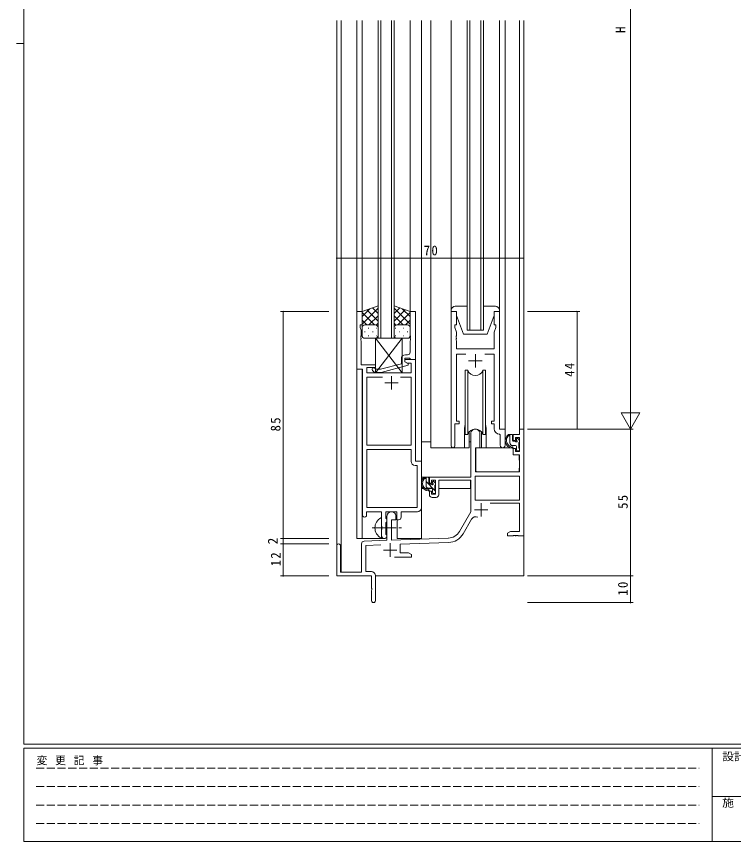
# Model space of a CAD drawing. Units: millimetres on the paper. Extents: x -420 to 373, y -297 to 267.
# Drawn here: x -420.5 to -152.1, y -297 to 12 of the extents above; entities that cross this region are included whole.
import ezdxf
from ezdxf.enums import TextEntityAlignment as Align

# ---------------------------------------------------------------- set-up
doc = ezdxf.new("R2010")
doc.units = ezdxf.units.MM
doc.linetypes.add('CHAIN2', pattern=[12, 9, -1, 1, -1])
doc.linetypes.add('DASHED3', pattern=[4, 3, -1])
for name, color, linetype, lineweight in [('0-1_YKK_ZWAK', 7, 'Continuous', 9), ('0-3_YKK_12', 2, 'Continuous', 9), ('0-4_YKK_D', 6, 'Continuous', 9), ('0-6_YKK_13', 4, 'Continuous', 9), ('0-7_YKK_11', 7, 'Continuous', 9)]:
    doc.layers.add(name, color=color, linetype=linetype, lineweight=lineweight)
doc.styles.add('ＭＳ ゴシック', font='')
doc.styles.get('ＭＳ ゴシック').set_extended_font_data('MS Gothic')

msp = doc.modelspace()

# ---------------------------------------------------------------- linework, layer by layer
at = {"layer": '0-1_YKK_ZWAK'}
for p, q in [((-417.7, -260.6), (-417.7, 264.4)), ((-420.5, 1.9), (-417.7, 1.9)), ((352.3, -260.6), (-417.7, -260.6)), ((-417.7, -297), (-417.7, -262)), ((314.5, -262), (-417.7, -262)), ((-160.1, -262), (-160.1, -297)), ((-160.1, -280.199), (-31.3, -280.199)), ((-417.7, -297), (314.5, -297))]:
    msp.add_line(p, q, dxfattribs=at)
at = {"layer": '0-1_YKK_ZWAK', "linetype": 'DASHED3'}
for p, q in [((-413.101, -269.512), (-164.909, -269.512)), ((-413.101, -276.441), (-164.909, -276.441)), ((-413.101, -283.37), (-164.909, -283.37)), ((-413.101, -290.298), (-164.909, -290.298))]:
    msp.add_line(p, q, dxfattribs=at)
at = {"layer": '0-3_YKK_12'}
for p, q in [((-300.649, -186.237), (-300.649, 10.464)), ((-299.019, 10.464), (-299.019, -196.136)), ((-293.149, 10.464), (-293.149, -183.536)), ((-291.15, 10.464), (-291.151, -99.036)), ((-285.151, -108.536), (-285.151, 10.464)), ((-284.151, 10.464), (-284.151, -108.536)), ((-280.151, -108.536), (-280.151, 10.464)), ((-279.151, 10.464), (-279.151, -108.536)), ((-273.151, 10.464), (-273.151, -99.036)), ((-268.949, 10.464), (-268.949, -183.536)), ((-265.449, 10.464), (-265.449, -149.536)), ((-257.749, 10.464), (-257.749, -98.036)), ((-251.749, -105.536), (-251.749, 10.464)), ((-250.749, 10.464), (-250.749, -105.536)), ((-246.749, -105.536), (-246.749, 10.464)), ((-245.749, 10.464), (-245.749, -105.536)), ((-239.749, 10.464), (-239.749, -98.036)), ((-237.549, -142.836), (-237.549, 10.464)), ((-232.279, 10.464), (-232.279, -142.536)), ((-230.649, 10.464), (-230.649, -142.536)), ((-245.749, -105.536), (-251.749, -105.536)), ((-279.151, -108.536), (-285.151, -108.536)), ((-291.149, -183.536), (-291.149, -120.184)), ((-252.749, -142.036), (-252.749, -149.536)), ((-244.749, -142.036), (-244.749, -149.536)), ((-231.979, -142.536), (-232.279, -142.536)), ((-252.749, -149.536), (-265.449, -149.536)), ((-238.522, -149.536), (-244.749, -149.536)), ((-277.949, -183.536), (-277.949, -176.52)), ((-230.649, -182.036), (-230.649, -197.536)), ((-293.149, -183.536), (-282.349, -183.536)), ((-277.949, -183.536), (-268.949, -183.536)), ((-286.149, -197.536), (-230.649, -197.536))]:
    msp.add_line(p, q, dxfattribs=at)
for start, end in [(159.63586, 180), (0, 20.36412)]:
    msp.add_arc((-248.749, -142.036), 4, start, end, dxfattribs=at)
at = {"layer": '0-4_YKK_D'}
for p, q in [((-190.649, 150.464), (-190.649, -135.536)), ((-300.649, -94.536), (-300.649, -77.536)), ((-300.649, -78.536), (-230.649, -78.536)), ((-230.649, -94.536), (-230.649, -77.536)), ((-303.649, -98.536), (-321.649, -98.536)), ((-320.649, -98.536), (-320.649, -183.536)), ((-229.279, -98.536), (-209.649, -98.536)), ((-210.649, -142.536), (-210.649, -98.536)), ((-190.649, -142.536), (-190.649, -130.412)), ((-190.649, -142.536), (-194.149, -136.474)), ((-187.149, -136.474), (-194.149, -136.474)), ((-190.649, -142.536), (-187.149, -136.474)), ((-229.279, -142.536), (-189.649, -142.536)), ((-229.279, -142.536), (-209.649, -142.536)), ((-229.279, -142.536), (-189.649, -142.536)), ((-190.649, -142.536), (-190.649, -197.536)), ((-303.649, -183.536), (-321.649, -183.536)), ((-303.649, -183.536), (-321.649, -183.536)), ((-320.649, -183.536), (-320.649, -185.536)), ((-303.649, -185.536), (-321.649, -185.536)), ((-303.649, -185.536), (-321.649, -185.536)), ((-320.649, -185.536), (-320.649, -197.536)), ((-303.649, -197.536), (-321.649, -197.536)), ((-229.279, -197.536), (-189.649, -197.536)), ((-229.279, -197.536), (-189.649, -197.536)), ((-190.649, -197.536), (-190.649, -207.536)), ((-229.279, -207.536), (-189.649, -207.536))]:
    msp.add_line(p, q, dxfattribs=at)
for centre, start, end in [((-300.649, -78.536), 0, 180), ((-300.649, -78.536), 180, 0), ((-230.649, -78.536), 0, 180), ((-230.649, -78.536), 180, 0), ((-320.649, -98.536), 90, 270), ((-320.649, -98.536), 270, 90), ((-210.649, -98.536), 90, 270), ((-210.649, -98.536), 270, 90), ((-210.649, -142.536), 90, 270), ((-210.649, -142.536), 270, 90), ((-320.649, -183.536), 90, 270), ((-320.649, -183.536), 90, 270), ((-320.649, -183.536), 270, 90), ((-320.649, -183.536), 270, 90), ((-320.649, -185.536), 90, 270), ((-320.649, -185.536), 90, 270), ((-320.649, -185.536), 270, 90), ((-320.649, -185.536), 270, 90), ((-320.649, -197.536), 90, 270), ((-320.649, -197.536), 270, 90), ((-190.649, -197.536), 90, 270), ((-190.649, -197.536), 90, 270), ((-190.649, -197.536), 270, 90), ((-190.649, -197.536), 270, 90), ((-190.649, -207.536), 90, 270), ((-190.649, -207.536), 270, 90)]:
    msp.add_arc(centre, 0.106, start, end, dxfattribs=at)
at = {"layer": '0-6_YKK_13'}
for p, q in [((-285.153, -96.394), (-291.153, -98.536)), ((-291.153, -103.268), (-285.153, -97.268)), ((-291.153, -100.44), (-288.192, -97.479)), ((-291.153, -98.536), (-291.153, -104.536)), ((-285.153, -102.088), (-289.348, -97.892)), ((-285.153, -99.259), (-287.264, -97.148)), ((-285.153, -104.758), (-285.153, -96.394)), ((-279.154, -96.394), (-273.154, -98.536)), ((-279.154, -104.758), (-279.154, -96.394)), ((-279.154, -99.259), (-277.043, -97.148)), ((-273.154, -103.268), (-279.154, -97.268)), ((-279.154, -102.088), (-274.959, -97.892)), ((-273.154, -100.44), (-276.115, -97.479)), ((-273.154, -98.536), (-273.154, -104.536)), ((-257.749, -98.036), (-257.749, -98.536)), ((-257.749, -98.536), (-255.749, -98.536)), ((-251.749, -96.536), (-256.249, -96.536)), ((-255.749, -98.536), (-255.749, -100.036)), ((-241.249, -96.536), (-245.749, -96.536)), ((-241.749, -98.536), (-239.749, -98.536)), ((-241.749, -100.036), (-241.749, -98.536)), ((-239.749, -98.536), (-239.749, -98.036)), ((-286.532, -103.537), (-291.153, -98.916)), ((-289.361, -103.536), (-291.153, -101.745)), ((-288.592, -103.536), (-285.153, -100.097)), ((-275.715, -103.536), (-279.154, -100.097)), ((-277.775, -103.537), (-273.154, -98.916)), ((-274.946, -103.536), (-273.154, -101.745)), ((-255.749, -100.036), (-253.149, -107.036)), ((-241.749, -100.036), (-244.349, -107.036)), ((-291.153, -107.536), (-291.153, -104.536)), ((-290.153, -103.536), (-286.553, -103.536)), ((-289.753, -103.536), (-286.152, -103.536)), ((-288.818, -104.758), (-288.618, -104.758)), ((-285.821, -103.593), (-285.153, -102.925)), ((-285.788, -104.758), (-285.588, -104.758)), ((-285.153, -104.536), (-285.153, -107.536)), ((-278.486, -103.593), (-279.154, -102.925)), ((-279.154, -104.536), (-279.154, -107.536)), ((-278.519, -104.758), (-278.719, -104.758)), ((-274.554, -103.536), (-278.154, -103.536)), ((-274.154, -103.536), (-277.754, -103.536)), ((-275.489, -104.758), (-275.689, -104.758)), ((-273.154, -107.536), (-273.154, -104.536)), ((-290.233, -106.173), (-290.033, -106.173)), ((-288.818, -107.588), (-288.618, -107.588)), ((-287.203, -106.173), (-287.003, -106.173)), ((-285.788, -107.588), (-285.588, -107.588)), ((-278.519, -107.588), (-278.719, -107.588)), ((-277.104, -106.173), (-277.304, -106.173)), ((-275.489, -107.588), (-275.689, -107.588)), ((-274.074, -106.173), (-274.274, -106.173)), ((-253.149, -107.036), (-244.349, -107.036)), ((-286.152, -108.536), (-290.153, -108.536)), ((-286.151, -108.536), (-276.151, -121.536)), ((-276.151, -108.536), (-286.151, -121.536)), ((-278.154, -108.536), (-274.154, -108.536)), ((-251.577, -144.536), (-251.577, -120.537)), ((-244.999, -120.536), (-245.92, -120.537)), ((-245.92, -144.536), (-245.92, -120.537)), ((-244.999, -144.536), (-244.999, -120.536)), ((-252.499, -144.536), (-251.577, -144.536)), ((-250.999, -143.552), (-250.999, -149.536)), ((-246.499, -149.536), (-246.499, -143.552)), ((-245.92, -144.536), (-244.999, -144.536)), ((-235.079, -144.536), (-236.379, -144.536)), ((-235.779, -147.736), (-235.779, -144.536)), ((-234.779, -146.836), (-234.779, -144.836)), ((-265.449, -147.336), (-268.945, -147.336)), ((-268.945, -160.536), (-268.945, -147.336)), ((-250.999, -147.336), (-250.449, -147.336)), ((-233.84, -147.136), (-234.479, -147.136)), ((-233.379, -146.336), (-233.379, -146.676)), ((-232.367, -146.624), (-232.867, -146.124)), ((-232.479, -149.636), (-232.479, -147.636)), ((-232.279, -147.437), (-232.279, -146.836)), ((-250.999, -149.536), (-252.749, -149.536)), ((-248.525, -149.834), (-248.579, -156.036)), ((-234.647, -149.536), (-248.225, -149.536)), ((-244.749, -149.536), (-246.499, -149.536)), ((-233.679, -148.736), (-234.779, -148.736)), ((-234.647, -149.536), (-234.579, -152.137)), ((-233.379, -149.036), (-233.379, -150.336)), ((-233.079, -150.637), (-232.579, -150.637)), ((-232.279, -150.336), (-232.279, -149.836)), ((-248.544, -152.036), (-248.649, -152.036)), ((-234.579, -152.137), (-232.61, -152.137)), ((-232.279, -156.036), (-232.31, -152.434)), ((-248.649, -156.966), (-248.57, -157.045)), ((-248.579, -156.036), (-248.56, -158.239)), ((-232.298, -158.239), (-232.279, -156.036)), ((-250.749, -160.536), (-268.945, -160.536)), ((-268.745, -160.536), (-268.745, -161.788)), ((-266.479, -160.536), (-267.779, -160.536)), ((-267.179, -163.736), (-267.179, -160.536)), ((-248.26, -158.536), (-232.598, -158.536)), ((-263.879, -165.492), (-267.179, -162.192)), ((-266.179, -162.837), (-266.179, -160.836)), ((-265.24, -163.136), (-265.879, -163.136)), ((-264.779, -162.337), (-264.779, -162.676)), ((-263.679, -162.864), (-264.505, -162.038)), ((-263.767, -162.624), (-264.267, -162.124)), ((-263.879, -165.636), (-263.879, -163.636)), ((-263.679, -163.437), (-263.679, -162.837)), ((-250.544, -161.817), (-250.544, -164.837)), ((-268.745, -163.927), (-268.745, -164.837)), ((-268.745, -164.837), (-268.164, -164.837)), ((-267.468, -164.837), (-264.855, -164.837)), ((-265.079, -164.736), (-266.179, -164.736)), ((-264.779, -165.036), (-264.779, -166.336)), ((-264.479, -166.637), (-263.979, -166.637)), ((-263.879, -164.837), (-263.649, -164.837)), ((-263.679, -166.336), (-263.679, -165.836)), ((-250.544, -164.837), (-262.449, -164.837)), ((-283.849, -183.132), (-283.849, -175.941))]:
    msp.add_line(p, q, dxfattribs=at)
at = {"layer": '0-6_YKK_13', "linetype": 'CHAIN2'}
msp.add_line((-287.349, -179.536), (-275.361, -179.536), dxfattribs=at)
at = {"layer": '0-6_YKK_13'}
msp.add_lwpolyline([(-276.151, -108.536), (-286.151, -108.536), (-286.151, -121.536), (-276.151, -121.536)], close=True, dxfattribs=at)
msp.add_lwpolyline([(-251.577, -120.537), (-252.499, -120.536), (-252.499, -144.536)], dxfattribs=at)
for centre, radius, start, end in [((-256.249, -98.036), 1.5, 90, 180), ((-241.249, -98.036), 1.5, 0, 90), ((-290.153, -104.536), 1, 89.99998, 179.99998), ((-290.153, -104.536), 1, 89.99998, 179.99998), ((-286.152, -104.536), 1, 359.99998, 89.99998), ((-286.152, -104.536), 1, 359.99998, 89.99998), ((-278.154, -104.536), 1, 89.99998, 179.99998), ((-278.154, -104.536), 1, 89.99998, 179.99998), ((-274.154, -104.536), 1, 359.99998, 89.99998), ((-274.154, -104.536), 1, 359.99998, 89.99998), ((-290.153, -107.536), 1, 179.99998, 269.99998), ((-286.152, -107.536), 1, 269.99998, 359.99998), ((-278.154, -107.536), 1, 179.99998, 269.99998), ((-274.154, -107.536), 1, 269.99998, 359.99998), ((-248.749, -119.536), 3, 199.4715, 340.52849), ((-248.749, -145.536), 3, 19.47122, 160.52876), ((-234.665, -146.857), 2.885, 126.45192, 263.90388), ((-234.579, -146.824), 2.504, 139.45805, 259.25217), ((-236.639, -144.941), 0.3, 301.62189, 336.95038), ((-236.179, -145.137), 0.2, 36.86989, 156.95038), ((-235.779, -144.836), 0.3, 216.86989, 270), ((-235.079, -144.836), 0.3, 0, 90), ((-234.779, -147.736), 1, 180, 270), ((-234.479, -146.836), 0.3, 180, 270), ((-233.84, -147.437), 0.3, 33.05573, 90), ((-233.379, -147.136), 0.25, 213.05573, 56.94426), ((-233.079, -146.336), 0.3, 45, 180), ((-233.079, -146.676), 0.3, 180, 236.94426), ((-232.479, -147.437), 0.2, 270, 0), ((-232.579, -146.836), 0.3, 0, 45), ((-248.225, -149.836), 0.3, 90, 179.49998), ((-234.901, -149.486), 0.25, 253.63879, 125.58162), ((-233.679, -149.036), 0.3, 0, 90), ((-233.079, -150.336), 0.3, 180, 270), ((-232.579, -150.336), 0.3, 270, 0), ((-232.479, -149.836), 0.2, 0, 90), ((-232.61, -152.437), 0.3, 0.5, 90), ((-266.065, -162.857), 2.885, 126.45192, 263.90388), ((-266.479, -160.836), 0.3, 0, 90), ((-248.26, -158.236), 0.3, 180.49998, 270), ((-232.598, -158.236), 0.3, 270, 359.5), ((-265.979, -162.824), 2.504, 139.45805, 259.25217), ((-268.039, -160.941), 0.3, 301.62189, 336.95038), ((-267.579, -161.137), 0.2, 36.86989, 156.95038), ((-267.179, -160.836), 0.3, 216.86989, 270), ((-266.179, -163.736), 1, 180, 270), ((-265.879, -162.837), 0.3, 180, 270), ((-265.24, -163.437), 0.3, 33.05573, 90), ((-264.779, -163.136), 0.25, 213.05573, 56.94426), ((-264.479, -162.337), 0.3, 45, 180), ((-264.479, -162.676), 0.3, 180, 236.94426), ((-263.879, -163.437), 0.2, 270, 0), ((-263.979, -162.837), 0.3, 0, 45), ((-266.301, -165.486), 0.25, 253.63879, 125.58162), ((-265.079, -165.036), 0.3, 0, 90), ((-264.479, -166.336), 0.3, 180, 270), ((-263.979, -166.336), 0.3, 270, 0), ((-263.879, -165.836), 0.2, 0, 90), ((-282.149, -179.536), 4.2, 117.28096, 242.71902), ((-284.003, -175.941), 0.154, 0, 117.28096), ((-284.003, -183.132), 0.154, 242.71902, 0)]:
    msp.add_arc(centre, radius, start, end, dxfattribs=at)
at = {"layer": '0-7_YKK_11'}
for p, q in [((-274.151, -114.736), (-274.951, -114.736)), ((-251.249, -117.036), (-246.249, -117.036)), ((-248.749, -114.536), (-248.749, -119.536)), ((-280.151, -122.736), (-280.151, -127.736)), ((-276.8, -123.166), (-272.781, -123.166)), ((-282.651, -125.236), (-277.651, -125.236)), ((-289.321, -171.906), (-289.321, -150.166)), ((-232.279, -160.166), (-248.819, -160.166)), ((-263.449, -168.136), (-264.949, -168.136)), ((-249.049, -172.736), (-244.049, -172.736)), ((-246.549, -170.236), (-246.549, -175.237)), ((-250.155, -176.288), (-253.291, -181.72)), ((-280.649, -185.336), (-280.649, -190.336)), ((-283.149, -187.836), (-278.149, -187.836)), ((-286.149, -197.407), (-286.149, -206.786))]:
    msp.add_line(p, q, dxfattribs=at)
for points in [[(-290.951, -174.786), (-290.951, -120.166), (-293.151, -120.166), (-293.151, -98.536), (-291.151, -98.536), (-291.151, -103.536), (-291.851, -103.536), (-291.851, -104.536), (-291.521, -105.443), (-291.521, -107.578), (-291.641, -107.762), (-291.641, -108.311), (-291.521, -108.495), (-291.521, -108.578), (-291.641, -108.762), (-291.641, -109.311), (-291.521, -109.495), (-291.521, -118.536), (-286.151, -118.536), (-286.151, -119.536), (-289.321, -119.536), (-289.321, -121.536), (-272.781, -121.536), (-272.781, -117.836), (-274.285, -117.836), (-275.151, -117.336), (-275.151, -116.536), (-271.151, -116.536), (-271.151, -154.536), (-268.951, -154.536), (-268.951, -172.036)], [(-271.151, -116.536), (-271.151, -98.536), (-273.151, -98.536), (-273.151, -107.578), (-273.031, -107.762), (-273.031, -108.311), (-273.151, -108.495), (-273.151, -108.578), (-273.031, -108.762), (-273.031, -109.311), (-273.151, -109.495), (-273.151, -113.736)], [(-237.549, -148.571), (-237.549, -142.536), (-239.749, -142.536), (-239.749, -98.536), (-241.749, -98.536), (-241.749, -103.536), (-241.049, -103.536), (-241.049, -104.536), (-241.679, -106.267), (-241.679, -112.536), (-255.819, -112.536), (-255.819, -109.495), (-255.939, -109.311), (-255.939, -108.762), (-255.819, -108.578), (-255.819, -108.495), (-255.939, -108.311), (-255.939, -107.762), (-255.819, -107.578), (-255.819, -106.267), (-256.449, -104.536), (-256.449, -103.536), (-255.749, -103.536), (-255.749, -98.536), (-257.749, -98.536), (-257.749, -148.887)], [(-287.275, -120.561), (-286.499, -121.336), (-284.054, -121.336), (-273.951, -118.629), (-273.951, -118.029), (-275.151, -117.336), (-275.151, -116.036), (-273.351, -116.036), (-273.151, -116.236), (-272.851, -116.536), (-271.151, -116.536)], [(-276.451, -116.236), (-276.451, -118.057), (-284.212, -120.137), (-286.002, -120.137), (-286.426, -119.712)], [(-256.449, -148.887), (-256.449, -140.536), (-254.749, -140.536), (-254.749, -139.536), (-255.819, -139.536), (-255.819, -114.466), (-252.336, -114.466)], [(-245.162, -114.466), (-241.679, -114.466), (-241.679, -139.536), (-242.749, -139.536), (-242.749, -140.536), (-241.679, -140.536), (-241.679, -142.466)], [(-276.8, -123.166), (-272.781, -123.166), (-272.781, -148.536), (-289.321, -148.536), (-289.321, -123.166), (-283.501, -123.166)], [(-265.949, -167.137), (-265.949, -165.836), (-265.149, -165.836), (-265.149, -166.937), (-263.649, -166.937), (-263.649, -161.736), (-265.149, -161.736), (-265.149, -162.837), (-265.949, -162.837), (-265.949, -160.536), (-250.449, -160.536), (-250.449, -144.236)], [(-247.049, -144.236), (-247.049, -149.536), (-248.649, -149.536), (-248.649, -158.536), (-232.279, -158.536), (-232.279, -152.137), (-234.549, -152.137), (-234.549, -149.836), (-233.749, -149.836), (-233.749, -150.936), (-232.279, -150.936), (-232.279, -145.736), (-233.749, -145.736), (-233.749, -146.836), (-234.549, -146.836), (-234.549, -144.536), (-232.279, -144.536), (-232.279, -142.536), (-230.649, -142.536), (-230.649, -182.536), (-232.691, -182.536), (-232.874, -182.417), (-233.424, -182.417), (-233.607, -182.536), (-233.691, -182.536), (-233.874, -182.417), (-234.424, -182.417), (-234.607, -182.536), (-236.649, -182.536), (-236.649, -181.536), (-235.558, -180.906), (-232.279, -180.906), (-232.279, -170.337), (-243.15, -170.337)], [(-239.766, -144.465), (-239.479, -144.764), (-239.479, -148.571)], [(-289.321, -171.906), (-289.321, -150.166), (-272.781, -150.166), (-272.781, -154.666)], [(-271.281, -156.166), (-270.581, -156.166), (-270.581, -171.906), (-289.321, -171.906)], [(-254.703, -180.905), (-250.449, -173.536), (-250.449, -161.736), (-262.449, -161.736), (-262.449, -167.137)], [(-290.384, -184.503), (-281.849, -184.205), (-281.849, -175.237)], [(-283.851, -182.536), (-283.851, -180.207), (-283.708, -180.016), (-283.708, -179.057), (-283.851, -178.866), (-283.851, -173.536), (-289.451, -173.536), (-289.451, -174.786)], [(-277.521, -176.537), (-278.151, -176.537), (-278.151, -173.536), (-282.221, -173.536), (-282.221, -175.854), (-282.073, -176.047), (-281.851, -176.336), (-281.851, -177.236), (-282.073, -177.526), (-282.221, -177.719), (-282.221, -181.854), (-282.073, -182.047), (-281.851, -182.336), (-281.851, -182.536)], [(-278.449, -175.237), (-278.449, -176.537), (-280.149, -176.537), (-280.149, -184.145), (-258.859, -183.402)], [(-270.451, -173.536), (-276.521, -173.536), (-276.521, -175.536)], [(-258.802, -185.031), (-276.949, -185.665), (-276.949, -188.906), (-273.74, -188.906), (-272.649, -189.536), (-272.649, -190.536), (-278.999, -190.536)], [(-287.649, -206.786), (-287.649, -202.995), (-287.529, -202.811), (-287.529, -202.262), (-287.649, -202.078), (-287.649, -197.536), (-300.649, -197.536), (-300.649, -186.237)], [(-299.249, -186.237), (-299.249, -196.136), (-291.349, -196.136), (-291.349, -185.502)], [(-284.082, -185.914), (-289.719, -186.111), (-289.719, -195.906), (-287.649, -195.906)]]:
    msp.add_lwpolyline(points, dxfattribs=at)
msp.add_lwpolyline([(-232.279, -160.166), (-248.819, -160.166), (-248.819, -169.136), (-232.279, -169.136)], close=True, dxfattribs=at)
for centre, radius, start, end in [((-274.151, -113.736), 1, 270, 359.99998), ((-274.951, -116.236), 1.5, 90, 179.99998), ((-286.851, -120.137), 0.6, 44.99998, 225), ((-248.749, -144.236), 1.7, 359.99998, 180), ((-239.679, -142.466), 2, 179.99998, 267.50807), ((-257.099, -148.887), 0.65, 179.99998, 0), ((-238.514, -148.571), 0.965, 179.99998, 0), ((-271.281, -154.666), 1.5, 180, 269.99998), ((-264.949, -167.137), 1, 180, 269.99998), ((-263.449, -167.137), 1, 270, 359.99998), ((-270.451, -172.036), 1.5, 270, 359.99998), ((-290.201, -174.786), 0.75, 179.99998, 0), ((-280.149, -175.237), 1.7, 359.99998, 180), ((-277.521, -175.536), 1, 270, 359.99998), ((-248.597, -177.188), 1.8, 65.29866, 149.99998), ((-259.033, -178.405), 5, 271.99998, 329.99998), ((-259.033, -178.405), 6.63, 271.99998, 329.99998), ((-290.349, -185.502), 1, 91.99997, 179.99998), ((-282.851, -182.536), 1, 180, 269.99998), ((-282.851, -182.536), 1, 270, 359.99998), ((-299.949, -186.237), 0.7, 359.99998, 180), ((-287.649, -197.407), 1.5, 0, 89.99998), ((-286.899, -206.786), 0.75, 179.99998, 0)]:
    msp.add_arc(centre, radius, start, end, dxfattribs=at)

# ---------------------------------------------------------------- texts
at = {"layer": '0-1_YKK_ZWAK', "style": 'ＭＳ ゴシック', "width": 1.1}
for s, p in [('設計監理', (-156.331, -267.533)), ('施\u3000\u3000工', (-156.331, -284.854))]:
    msp.add_text(s, height=2.933, dxfattribs=at).set_placement(p, align=Align.BOTTOM_LEFT)
at = {"layer": '0-1_YKK_ZWAK', "insert": (-412.986, -268.447), "char_height": 2.933, "attachment_point": 7, "style": 'ＭＳ ゴシック'}
msp.add_mtext('\\T1.16;変\\~更\\~記\\~事', dxfattribs=at)
at = {"layer": '0-4_YKK_D', "color": 3, "style": 'ＭＳ ゴシック'}
for s, p in [('H', (-191.449, 5.738)), ('2', (-321.649, -185.737))]:
    msp.add_text(s, height=3.666, rotation=90, dxfattribs=at).set_placement(p, align=Align.BOTTOM_LEFT)
at = {"layer": '0-4_YKK_D', "color": 3, "insert": (-268.049, -77.536), "char_height": 3.666, "attachment_point": 7, "style": 'ＭＳ ゴシック'}
msp.add_mtext('\\T1.21;\\W0.95;70', dxfattribs=at)
at = {"layer": '0-4_YKK_D', "color": 3, "char_height": 3.666, "attachment_point": 7, "rotation": 90, "style": 'ＭＳ ゴシック'}
for s, insert in [('\\T1.21;\\W0.95;44', (-211.649, -122.974)), ('\\T1.21;\\W0.95;85', (-321.649, -143.436)), ('\\T1.21;\\W0.95;55', (-191.649, -172.436)), ('\\T1.21;\\W0.95;12', (-321.649, -193.936)), ('\\T1.21;\\W0.95;10', (-191.649, -204.936))]:
    msp.add_mtext(s, dxfattribs=dict(at, insert=insert))

doc.saveas('drawing.dxf')
